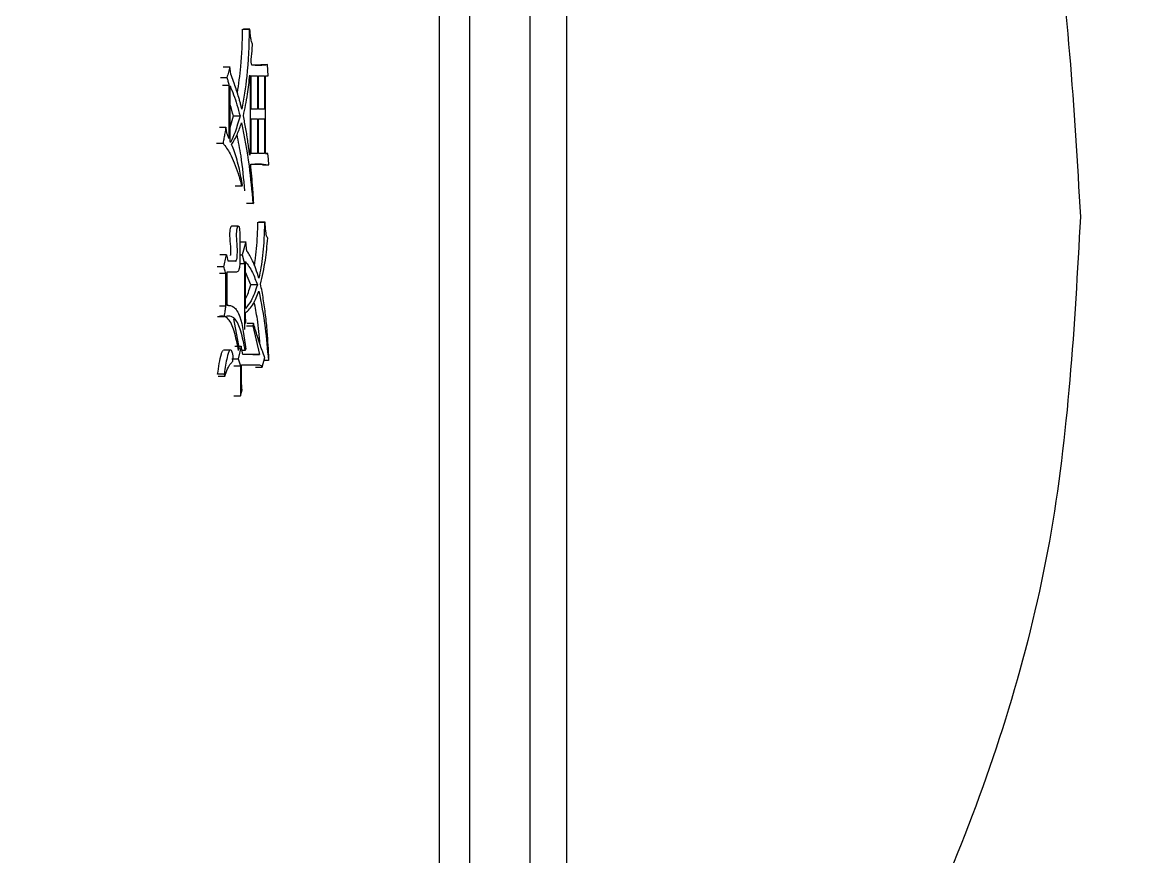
# Model space of a CAD drawing. Header units: millimetres. Extents: x 1852 to 4288, y 681 to 2404.
# Drawn here: x 2973.22 to 2989.11, y 955.73 to 967.69 of the extents above; entities that cross this region are included whole.
import ezdxf

# ---------------------------------------------------------------- set-up
doc = ezdxf.new("R2010")
doc.units = ezdxf.units.MM

msp = doc.modelspace()

# ---------------------------------------------------------------- linework, layer by layer
at = {"color": 7, "linetype": 'Continuous', "lineweight": 25}
for p, q in [((2981.026, 946.573), (2981.026, 975.879)), ((2980.494, 975.605), (2980.497, 946.868)), ((2979.629, 975.161), (2979.632, 946.869)), ((2979.204, 948.042), (2979.204, 974.943)), ((2976.382, 967.593), (2976.476, 967.593)), ((2976.485, 967.593), (2976.391, 967.593)), ((2976.485, 967.593), (2976.476, 967.593)), ((2976.513, 967.074), (2976.501, 967.117)), ((2976.643, 967.084), (2976.736, 967.084)), ((2976.102, 967.052), (2976.197, 967.052)), ((2976.655, 967.074), (2976.513, 967.074)), ((2976.562, 967.074), (2976.655, 967.074)), ((2976.062, 966.9), (2976.156, 966.9)), ((2976.091, 966.792), (2976.185, 966.792)), ((2976.185, 966.792), (2976.185, 966.024)), ((2976.2, 965.992), (2976.2, 966.781)), ((2976.488, 966.9), (2976.487, 965.819)), ((2976.501, 966.446), (2976.501, 966.922)), ((2976.501, 966.922), (2976.595, 966.922)), ((2976.595, 966.922), (2976.595, 966.446)), ((2976.609, 966.446), (2976.609, 966.922)), ((2976.609, 966.922), (2976.696, 966.922)), ((2976.696, 966.922), (2976.696, 966.446)), ((2976.709, 966.922), (2976.747, 966.922)), ((2976.709, 965.808), (2976.709, 966.922)), ((2976.2, 966.185), (2976.248, 966.349)), ((2976.25, 966.349), (2976.344, 966.349)), ((2976.595, 966.446), (2976.501, 966.446)), ((2976.501, 965.808), (2976.501, 966.306)), ((2976.501, 966.306), (2976.595, 966.306)), ((2976.595, 966.446), (2976.502, 966.446)), ((2976.595, 966.306), (2976.595, 965.808)), ((2976.696, 966.446), (2976.609, 966.446)), ((2976.696, 966.446), (2976.609, 966.446)), ((2976.609, 965.808), (2976.609, 966.306)), ((2976.609, 966.306), (2976.696, 966.306)), ((2976.696, 966.306), (2976.696, 965.808)), ((2976.047, 966.186), (2976.141, 966.186)), ((2976.209, 965.97), (2976.2, 965.992)), ((2976.487, 965.819), (2976.478, 965.819)), ((2976.487, 965.819), (2976.482, 965.786)), ((2976.496, 965.656), (2976.65, 965.656)), ((2976.595, 965.808), (2976.501, 965.808)), ((2976.595, 965.808), (2976.502, 965.808)), ((2976.65, 965.656), (2976.556, 965.656)), ((2976.696, 965.808), (2976.609, 965.808)), ((2976.696, 965.808), (2976.609, 965.808)), ((2976.744, 965.808), (2976.709, 965.808)), ((2976.709, 965.808), (2976.744, 965.808)), ((2976.664, 965.646), (2976.758, 965.646)), ((2976.367, 965.343), (2976.272, 965.343)), ((2976.367, 965.343), (2976.378, 965.354)), ((2976.529, 965.094), (2976.54, 965.105)), ((2976.316, 964.768), (2976.221, 964.768)), ((2976.603, 964.824), (2976.696, 964.824)), ((2976.704, 964.824), (2976.611, 964.824)), ((2976.704, 964.824), (2976.696, 964.824)), ((2976.335, 964.542), (2976.429, 964.542)), ((2976.429, 964.542), (2976.375, 964.358)), ((2976.443, 964.412), (2976.429, 964.542)), ((2976.341, 964.467), (2976.341, 964.293)), ((2976.15, 964.358), (2976.056, 964.358)), ((2976.168, 964.272), (2976.278, 964.272)), ((2976.184, 964.272), (2976.278, 964.272)), ((2976.406, 964.229), (2976.339, 964.229)), ((2976.341, 964.358), (2976.375, 964.358)), ((2976.375, 964.358), (2976.406, 964.229)), ((2976.406, 964.229), (2976.406, 963.287)), ((2976.42, 963.59), (2976.42, 964.261)), ((2976.112, 964.185), (2976.017, 964.185)), ((2976.141, 964.088), (2976.047, 964.088)), ((2976.141, 963.623), (2976.141, 964.088)), ((2976.295, 964.11), (2976.156, 964.11)), ((2976.156, 964.11), (2976.156, 963.634)), ((2976.496, 963.926), (2976.42, 964.109)), ((2976.592, 963.926), (2976.499, 963.926)), ((2976.172, 963.634), (2976.156, 963.634)), ((2976.118, 963.471), (2976.023, 963.471)), ((2976.25, 963.441), (2976.33, 963.006)), ((2976.435, 963.342), (2976.529, 963.342)), ((2976.537, 963.374), (2976.444, 963.374)), ((2976.537, 963.374), (2976.529, 963.342)), ((2976.529, 963.342), (2976.623, 962.931)), ((2976.2, 962.99), (2976.105, 962.99)), ((2976.267, 963.049), (2976.361, 963.049)), ((2976.361, 963.049), (2976.318, 962.866)), ((2976.383, 962.93), (2976.361, 963.049)), ((2976.417, 962.985), (2976.373, 962.985)), ((2976.417, 962.985), (2976.426, 963.006)), ((2976.224, 962.866), (2976.318, 962.866)), ((2976.318, 962.866), (2976.349, 962.768)), ((2976.623, 962.931), (2976.383, 962.93)), ((2976.529, 962.931), (2976.623, 962.931)), ((2976.661, 962.747), (2976.699, 962.887)), ((2976.75, 962.844), (2976.687, 962.844)), ((2976.75, 962.844), (2976.758, 962.866)), ((2976.118, 962.649), (2976.023, 962.649)), ((2976.349, 962.768), (2976.349, 962.336)), ((2976.364, 962.779), (2976.623, 962.779)), ((2976.364, 962.638), (2976.364, 962.779)), ((2976.529, 962.779), (2976.623, 962.779)), ((2976.567, 962.747), (2976.661, 962.747)), ((2976.032, 962.617), (2976.127, 962.617)), ((2976.349, 962.336), (2976.372, 962.422))]:
    msp.add_line(p, q, dxfattribs=at)
at = {"color": 7, "linetype": 'Continuous', "lineweight": 25, "flags": 128}
for points in [[(2976.747, 966.922), (2976.742, 967.003), (2976.736, 967.084)], [(2976.214, 966.944), (2976.207, 966.988), (2976.202, 967.02), (2976.197, 967.052)], [(2976.485, 966.933), (2976.486, 966.917), (2976.488, 966.9)], [(2976.156, 966.1), (2976.149, 966.143), (2976.141, 966.186)], [(2976.006, 965.959), (2976.029, 965.959), (2976.053, 965.959), (2976.1, 965.959)], [(2976.758, 965.646), (2976.751, 965.727), (2976.744, 965.808)], [(2976.529, 965.094), (2976.49, 965.094), (2976.462, 965.094), (2976.435, 965.094)], [(2976.141, 963.623), (2976.117, 963.623), (2976.093, 963.623), (2976.047, 963.623)], [(2976.118, 962.649), (2976.122, 962.633), (2976.127, 962.617)], [(2976.255, 962.768), (2976.302, 962.768), (2976.349, 962.768)], [(2976.255, 962.336), (2976.278, 962.336), (2976.302, 962.336), (2976.349, 962.336)]]:
    msp.add_lwpolyline(points, dxfattribs=at)
at = {"color": 7, "linetype": 'Continuous', "lineweight": 25}
for points, knots in [([(2902.594, 956.935), (2905.154, 956.96), (2908.734, 956.995), (2914.004, 957.274), (2918.468, 957.609), (2923.784, 958.175), (2929.353, 958.948), (2935.167, 959.958), (2941.138, 961.214), (2947.214, 962.725), (2953.352, 964.495), (2959.517, 966.53), (2965.681, 968.829), (2971.817, 971.394), (2977.906, 974.225), (2983.925, 977.319), (2989.858, 980.673), (2995.687, 984.285), (3001.397, 988.151), (3006.972, 992.265), (3012.4, 996.622), (3017.665, 1001.216), (3022.757, 1006.041), (3027.661, 1011.089), (3032.368, 1016.352), (3036.866, 1021.822), (3041.144, 1027.49), (3045.193, 1033.347), (3049.003, 1039.384), (3052.564, 1045.589), (3055.87, 1051.954), (3058.91, 1058.467), (3061.68, 1065.116), (3064.17, 1071.89), (3066.375, 1078.778), (3068.29, 1085.767), (3069.909, 1092.844), (3071.226, 1099.998), (3072.239, 1107.215), (3072.944, 1114.482), (3073.337, 1121.786), (3073.415, 1129.114), (3073.178, 1136.452), (3072.624, 1143.787), (3071.752, 1151.105), (3070.562, 1158.392), (3069.054, 1165.634), (3067.229, 1172.819), (3065.088, 1179.932), (3062.634, 1186.959), (3059.87, 1193.888), (3056.797, 1200.704), (3053.42, 1207.395), (3049.742, 1213.947), (3045.768, 1220.347), (3041.503, 1226.582), (3036.952, 1232.64), (3032.12, 1238.508), (3027.013, 1244.175), (3021.637, 1249.627), (3016.19, 1254.675), (3010.717, 1259.327), (3005.258, 1263.597), (2999.633, 1267.639), (2993.852, 1271.447), (2987.924, 1275.016), (2981.862, 1278.338), (2975.676, 1281.408), (2969.38, 1284.221), (2962.986, 1286.773), (2956.511, 1289.059), (2949.973, 1291.076), (2943.398, 1292.818), (2936.825, 1294.283), (2930.331, 1295.465), (2924.042, 1296.362), (2918.518, 1296.945), (2913.635, 1297.313), (2908.811, 1297.552), (2902.837, 1297.67), (2897.32, 1297.559), (2892.051, 1297.287), (2887.587, 1296.95), (2882.27, 1296.385), (2876.701, 1295.612), (2870.888, 1294.602), (2864.917, 1293.345), (2858.841, 1291.835), (2852.703, 1290.064), (2846.538, 1288.03), (2840.374, 1285.73), (2834.237, 1283.165), (2828.149, 1280.335), (2822.13, 1277.241), (2816.197, 1273.886), (2810.368, 1270.274), (2804.658, 1266.409), (2799.082, 1262.295), (2793.655, 1257.937), (2788.389, 1253.343), (2783.298, 1248.519), (2778.393, 1243.471), (2773.686, 1238.208), (2769.189, 1232.738), (2764.91, 1227.07), (2760.862, 1221.213), (2757.052, 1215.176), (2753.49, 1208.97), (2750.185, 1202.605), (2747.143, 1196.093), (2744.381, 1189.442), (2742.044, 1183.16), (2740.765, 1179.055), (2740.202, 1177.246)], [0, 0, 0, 0, 0.0102074, 0.014274, 0.021037, 0.0280561, 0.0355867, 0.0434511, 0.0515783, 0.0599113, 0.0684099, 0.0770439, 0.085791, 0.0946336, 0.1035582, 0.112554, 0.1216124, 0.1307262, 0.1398897, 0.1490979, 0.1583469, 0.1676331, 0.1769537, 0.1863062, 0.1956884, 0.2050985, 0.2145348, 0.2239961, 0.233481, 0.2429885, 0.2525178, 0.262068, 0.2716385, 0.2812287, 0.2908382, 0.3004664, 0.3101132, 0.3197782, 0.3294613, 0.3391624, 0.3488814, 0.3586183, 0.3683733, 0.3781464, 0.387938, 0.3977483, 0.4075776, 0.4174265, 0.4272956, 0.4371854, 0.4470968, 0.4570307, 0.4669882, 0.4769704, 0.486979, 0.4970156, 0.5070822, 0.5171812, 0.5273154, 0.5374882, 0.5477037, 0.5569145, 0.5661226, 0.5753266, 0.5845258, 0.5937191, 0.6029052, 0.6120821, 0.6212471, 0.6303962, 0.6395236, 0.6486197, 0.6576679, 0.6666375, 0.6754633, 0.6839789, 0.6919633, 0.6976055, 0.7035012, 0.7112199, 0.7214273, 0.7254939, 0.7322569, 0.739276, 0.7468066, 0.754671, 0.7627982, 0.7711312, 0.7796298, 0.7882638, 0.7970109, 0.8058535, 0.8147781, 0.8237739, 0.8328323, 0.8419461, 0.8511096, 0.8603178, 0.8695668, 0.878853, 0.8881736, 0.8975261, 0.9069083, 0.9163184, 0.9257547, 0.935216, 0.9447009, 0.9542084, 0.9637377, 0.9732879, 0.9828584, 0.9924486, 1, 1, 1, 1]), ([(2984.674, 977.794), (2985.37, 976.561), (2986.833, 973.971), (2988.118, 969.571), (2988.297, 966.457), (2988.387, 964.901)], [0, 0, 0, 0, 0.312215, 0.656107, 1, 1, 1, 1]), ([(2976.305, 966.679), (2976.324, 966.803), (2976.369, 967.087), (2976.376, 967.41), (2976.381, 967.593)], [0, 0, 0, 0, 0.4353287, 1, 1, 1, 1]), ([(2976.476, 967.593), (2976.469, 967.361), (2976.457, 966.951), (2976.396, 966.599), (2976.369, 966.446)], [0, 0, 0, 0, 0.56492, 1, 1, 1, 1]), ([(2976.524, 967.376), (2976.517, 967.394), (2976.506, 967.423), (2976.495, 967.481), (2976.489, 967.535), (2976.486, 967.573), (2976.485, 967.593)], [0, 0, 0, 0, 0.330275, 0.550122, 0.773937, 1, 1, 1, 1]), ([(2976.501, 967.117), (2976.506, 967.171), (2976.514, 967.258), (2976.521, 967.344), (2976.524, 967.376)], [0, 0, 0, 0, 0.632425, 1, 1, 1, 1]), ([(2976.736, 967.084), (2976.727, 967.082), (2976.709, 967.077), (2976.682, 967.075), (2976.664, 967.074), (2976.655, 967.074)], [0, 0, 0, 0, 0.350188, 0.675022, 1, 1, 1, 1]), ([(2976.197, 967.052), (2976.19, 967.027), (2976.177, 966.976), (2976.163, 966.926), (2976.156, 966.9)], [0, 0, 0, 0, 0.5, 1, 1, 1, 1]), ([(2976.369, 966.446), (2976.369, 966.449), (2976.368, 966.452), (2976.367, 966.457), (2976.366, 966.462), (2976.364, 966.466), (2976.363, 966.471), (2976.362, 966.474), (2976.361, 966.479), (2976.36, 966.484), (2976.359, 966.489), (2976.358, 966.492), (2976.357, 966.496), (2976.356, 966.5), (2976.355, 966.506), (2976.353, 966.512), (2976.351, 966.52), (2976.345, 966.544), (2976.329, 966.602), (2976.31, 966.663), (2976.286, 966.738), (2976.272, 966.781), (2976.26, 966.817), (2976.257, 966.825), (2976.254, 966.833), (2976.251, 966.841), (2976.249, 966.847), (2976.247, 966.853), (2976.244, 966.861), (2976.241, 966.869), (2976.239, 966.877), (2976.236, 966.883), (2976.235, 966.887), (2976.233, 966.891), (2976.232, 966.895), (2976.23, 966.899), (2976.229, 966.903), (2976.228, 966.906), (2976.227, 966.91), (2976.225, 966.914), (2976.224, 966.918), (2976.223, 966.921), (2976.222, 966.924), (2976.22, 966.928), (2976.219, 966.932), (2976.217, 966.936), (2976.216, 966.939), (2976.215, 966.942), (2976.214, 966.944)], [0, 0, 0, 0, 0.012754, 0.019131, 0.0255081, 0.0382621, 0.0446391, 0.0510162, 0.0573932, 0.0701472, 0.0765243, 0.0829013, 0.0892783, 0.0956553, 0.1084094, 0.1211635, 0.1275405, 0.1530491, 0.2551015, 0.4592227, 0.5102396, 0.714344, 0.727098, 0.7398521, 0.7653602, 0.7781143, 0.7908683, 0.8036224, 0.8163764, 0.8418845, 0.8546386, 0.8673926, 0.8801467, 0.8865237, 0.8929007, 0.9056548, 0.9120318, 0.9184088, 0.9247859, 0.9375399, 0.9439169, 0.950294, 0.956671, 0.963048, 0.975802, 0.9821791, 0.9885561, 1, 1, 1, 1]), ([(2976.392, 966.349), (2976.413, 966.451), (2976.45, 966.634), (2976.474, 966.841), (2976.485, 966.933)], [0, 0, 0, 0, 0.556532, 1, 1, 1, 1]), ([(2976.156, 966.9), (2976.161, 966.882), (2976.171, 966.846), (2976.18, 966.81), (2976.185, 966.792)], [0, 0, 0, 0, 0.500001, 1, 1, 1, 1]), ([(2976.2, 966.781), (2976.217, 966.738), (2976.252, 966.653), (2976.301, 966.509), (2976.329, 966.402), (2976.344, 966.349)], [0, 0, 0, 0, 0.334945, 0.666198, 1, 1, 1, 1]), ([(2976.248, 966.349), (2976.234, 966.404), (2976.219, 966.464), (2976.201, 966.516), (2976.2, 966.52)], [0, 0, 0, 0, 0.923148, 1, 1, 1, 1]), ([(2976.344, 966.349), (2976.321, 966.268), (2976.28, 966.123), (2976.23, 966.017), (2976.209, 965.97)], [0, 0, 0, 0, 0.56355, 1, 1, 1, 1]), ([(2976.482, 965.786), (2976.474, 965.849), (2976.457, 965.979), (2976.428, 966.167), (2976.404, 966.288), (2976.392, 966.349)], [0, 0, 0, 0, 0.320214, 0.659112, 1, 1, 1, 1]), ([(2976.141, 966.186), (2976.136, 966.158), (2976.127, 966.105), (2976.113, 966.03), (2976.105, 965.983), (2976.1, 965.959)], [0, 0, 0, 0, 0.380657, 0.690329, 1, 1, 1, 1]), ([(2976.223, 965.938), (2976.252, 965.986), (2976.303, 966.073), (2976.347, 966.197), (2976.366, 966.251)], [0, 0, 0, 0, 0.556747, 1, 1, 1, 1]), ([(2976.366, 966.251), (2976.405, 966.051), (2976.474, 965.689), (2976.512, 965.277), (2976.529, 965.094)], [0, 0, 0, 0, 0.555577, 1, 1, 1, 1]), ([(2976.185, 966.024), (2976.18, 966.037), (2976.171, 966.062), (2976.161, 966.087), (2976.156, 966.1)], [0, 0, 0, 0, 0.499997, 1, 1, 1, 1]), ([(2976.413, 965.274), (2976.397, 965.445), (2976.371, 965.734), (2976.321, 965.983), (2976.301, 966.084)], [0, 0, 0, 0, 0.595013, 1, 1, 1, 1]), ([(2976.1, 965.959), (2976.134, 965.912), (2976.191, 965.833), (2976.262, 965.68), (2976.318, 965.525), (2976.35, 965.404), (2976.367, 965.343)], [0, 0, 0, 0, 0.33491, 0.554084, 0.775731, 1, 1, 1, 1]), ([(2976.378, 965.354), (2976.364, 965.432), (2976.342, 965.561), (2976.301, 965.717), (2976.264, 965.837), (2976.237, 965.904), (2976.223, 965.938)], [0, 0, 0, 0, 0.345122, 0.565624, 0.783909, 1, 1, 1, 1]), ([(2976.54, 965.105), (2976.536, 965.173), (2976.527, 965.301), (2976.512, 965.485), (2976.501, 965.599), (2976.496, 965.656)], [0, 0, 0, 0, 0.368755, 0.684174, 1, 1, 1, 1]), ([(2976.65, 965.656), (2976.66, 965.656), (2976.681, 965.655), (2976.717, 965.652), (2976.743, 965.648), (2976.758, 965.646)], [0, 0, 0, 0, 0.289216, 0.578434, 1, 1, 1, 1]), ([(2976.209, 964.35), (2976.209, 964.353), (2976.213, 964.406), (2976.209, 964.515), (2976.194, 964.633), (2976.203, 964.715), (2976.21, 964.747), (2976.216, 964.764), (2976.219, 964.766), (2976.22, 964.767)], [0, 0, 0, 0, 0.018521, 0.367057, 0.710389, 0.822056, 0.932404, 0.97926, 1, 1, 1, 1]), ([(2976.278, 964.272), (2976.279, 964.271), (2976.281, 964.268), (2976.284, 964.267), (2976.286, 964.268), (2976.289, 964.276), (2976.293, 964.288), (2976.299, 964.299), (2976.303, 964.325), (2976.307, 964.397), (2976.305, 964.513), (2976.29, 964.631), (2976.298, 964.712), (2976.305, 964.746), (2976.312, 964.765), (2976.318, 964.771), (2976.324, 964.769), (2976.329, 964.762), (2976.333, 964.748), (2976.338, 964.709), (2976.342, 964.612), (2976.341, 964.525), (2976.341, 964.467)], [0, 0, 0, 0, 0.0138, 0.025127, 0.031098, 0.037099, 0.060784, 0.089374, 0.112534, 0.153888, 0.320046, 0.483741, 0.537098, 0.589789, 0.612612, 0.635583, 0.657284, 0.674402, 0.691535, 0.721107, 0.811251, 1, 1, 1, 1]), ([(2976.549, 964.202), (2976.553, 964.224), (2976.567, 964.3), (2976.58, 964.447), (2976.594, 964.632), (2976.598, 964.76), (2976.6, 964.824)], [0, 0, 0, 0, 0.120306, 0.411451, 0.705042, 1, 1, 1, 1]), ([(2976.696, 964.824), (2976.692, 964.725), (2976.687, 964.563), (2976.667, 964.348), (2976.645, 964.176), (2976.625, 964.074), (2976.614, 964.023)], [0, 0, 0, 0, 0.343988, 0.565055, 0.783969, 1, 1, 1, 1]), ([(2976.742, 964.596), (2976.737, 964.601), (2976.728, 964.611), (2976.719, 964.653), (2976.71, 964.723), (2976.706, 964.782), (2976.704, 964.824)], [0, 0, 0, 0, 0.175771, 0.359485, 0.548639, 1, 1, 1, 1]), ([(2976.639, 963.937), (2976.663, 964.048), (2976.708, 964.249), (2976.731, 964.489), (2976.742, 964.596)], [0, 0, 0, 0, 0.554975, 1, 1, 1, 1]), ([(2976.614, 964.023), (2976.585, 964.113), (2976.534, 964.272), (2976.47, 964.37), (2976.443, 964.412)], [0, 0, 0, 0, 0.563739, 1, 1, 1, 1]), ([(2976.112, 964.185), (2976.118, 964.214), (2976.131, 964.272), (2976.144, 964.33), (2976.15, 964.358)], [0, 0, 0, 0, 0.4999994, 1, 1, 1, 1]), ([(2976.15, 964.358), (2976.153, 964.344), (2976.159, 964.315), (2976.165, 964.286), (2976.168, 964.272)], [0, 0, 0, 0, 0.5, 1, 1, 1, 1]), ([(2976.341, 964.293), (2976.341, 964.266), (2976.34, 964.213), (2976.33, 964.145), (2976.312, 964.113), (2976.301, 964.111), (2976.295, 964.11)], [0, 0, 0, 0, 0.293529, 0.577239, 0.79045, 1, 1, 1, 1]), ([(2976.42, 964.261), (2976.455, 964.215), (2976.518, 964.133), (2976.569, 963.989), (2976.592, 963.926)], [0, 0, 0, 0, 0.555585, 1, 1, 1, 1]), ([(2976.141, 964.088), (2976.138, 964.1), (2976.131, 964.122), (2976.121, 964.154), (2976.115, 964.175), (2976.112, 964.185)], [0, 0, 0, 0, 0.365746, 0.682872, 1, 1, 1, 1]), ([(2976.592, 963.926), (2976.564, 963.843), (2976.512, 963.695), (2976.448, 963.622), (2976.42, 963.59)], [0, 0, 0, 0, 0.56317, 1, 1, 1, 1]), ([(2976.42, 963.728), (2976.422, 963.731), (2976.452, 963.773), (2976.475, 963.852), (2976.496, 963.926)], [0, 0, 0, 0, 0.075653, 1, 1, 1, 1]), ([(2976.758, 962.866), (2976.751, 962.997), (2976.74, 963.213), (2976.71, 963.498), (2976.679, 963.728), (2976.652, 963.867), (2976.639, 963.937)], [0, 0, 0, 0, 0.3437, 0.56446, 0.78335, 1, 1, 1, 1]), ([(2976.42, 963.525), (2976.46, 963.561), (2976.531, 963.624), (2976.589, 963.773), (2976.614, 963.839)], [0, 0, 0, 0, 0.555454, 1, 1, 1, 1]), ([(2976.614, 963.839), (2976.647, 963.668), (2976.706, 963.359), (2976.736, 963.003), (2976.75, 962.844)], [0, 0, 0, 0, 0.554852, 1, 1, 1, 1]), ([(2976.118, 963.471), (2976.12, 963.486), (2976.125, 963.516), (2976.133, 963.566), (2976.138, 963.602), (2976.141, 963.623)], [0, 0, 0, 0, 0.293208, 0.586415, 1, 1, 1, 1]), ([(2976.156, 963.634), (2976.189, 963.633), (2976.254, 963.633), (2976.368, 963.458), (2976.403, 963.18), (2976.426, 963.006)], [0, 0, 0, 0, 0.271711, 0.545564, 1, 1, 1, 1]), ([(2976.629, 963.076), (2976.619, 963.199), (2976.6, 963.417), (2976.563, 963.603), (2976.546, 963.684)], [0, 0, 0, 0, 0.559578, 1, 1, 1, 1]), ([(2976.322, 962.985), (2976.303, 963.083), (2976.266, 963.274), (2976.162, 963.497), (2976.075, 963.481), (2976.023, 963.471)], [0, 0, 0, 0, 0.291558, 0.569369, 1, 1, 1, 1]), ([(2976.417, 962.985), (2976.399, 963.083), (2976.362, 963.274), (2976.258, 963.497), (2976.171, 963.481), (2976.118, 963.471)], [0, 0, 0, 0, 0.29142, 0.569226, 1, 1, 1, 1]), ([(2976.429, 963.374), (2976.427, 963.391), (2976.425, 963.425), (2976.421, 963.475), (2976.421, 963.509), (2976.42, 963.525)], [0, 0, 0, 0, 0.3484066, 0.6722881, 1, 1, 1, 1]), ([(2976.699, 962.887), (2976.697, 962.891), (2976.695, 962.896), (2976.692, 962.904), (2976.689, 962.911), (2976.686, 962.919), (2976.683, 962.926), (2976.681, 962.931), (2976.678, 962.939), (2976.675, 962.946), (2976.673, 962.954), (2976.67, 962.96), (2976.666, 962.971), (2976.651, 963.011), (2976.632, 963.067), (2976.594, 963.183), (2976.564, 963.282), (2976.541, 963.363), (2976.537, 963.374)], [0, 0, 0, 0, 0.025377, 0.038065, 0.050754, 0.076131, 0.088819, 0.101507, 0.114196, 0.139573, 0.152261, 0.16495, 0.177638, 0.228393, 0.431466, 0.532978, 0.939243, 1, 1, 1, 1]), ([(2976.023, 962.649), (2976.03, 962.7), (2976.044, 962.803), (2976.067, 962.915), (2976.089, 962.976), (2976.1, 962.985), (2976.104, 962.989)], [0, 0, 0, 0, 0.376936, 0.756018, 0.900931, 1, 1, 1, 1]), ([(2976.127, 962.617), (2976.14, 962.654), (2976.165, 962.728), (2976.204, 962.797), (2976.233, 962.815), (2976.243, 962.85), (2976.245, 962.872), (2976.245, 962.899), (2976.243, 962.927), (2976.237, 962.954), (2976.227, 962.978), (2976.213, 962.994), (2976.197, 962.992), (2976.18, 962.966), (2976.151, 962.871), (2976.132, 962.754), (2976.12, 962.661), (2976.118, 962.649)], [0, 0, 0, 0, 0.147264, 0.295549, 0.379238, 0.397703, 0.416178, 0.440331, 0.464931, 0.490583, 0.529382, 0.57023, 0.614805, 0.662848, 0.734386, 0.964893, 1, 1, 1, 1]), ([(2976.372, 962.422), (2976.369, 962.462), (2976.364, 962.533), (2976.364, 962.606), (2976.364, 962.638)], [0, 0, 0, 0, 0.558839, 1, 1, 1, 1]), ([(2976.623, 962.779), (2976.63, 962.778), (2976.643, 962.776), (2976.655, 962.755), (2976.661, 962.747)], [0, 0, 0, 0, 0.557224, 1, 1, 1, 1])]:
    msp.add_open_spline(points, degree=3, knots=knots, dxfattribs=at)
msp.add_open_spline([(2988.387, 964.901), (2988.301, 963.341), (2988.13, 960.222), (2986.742, 955.724), (2984.634, 951.516), (2982.6, 949.145), (2981.583, 947.96)], degree=3, dxfattribs=at)

doc.saveas('drawing.dxf')
